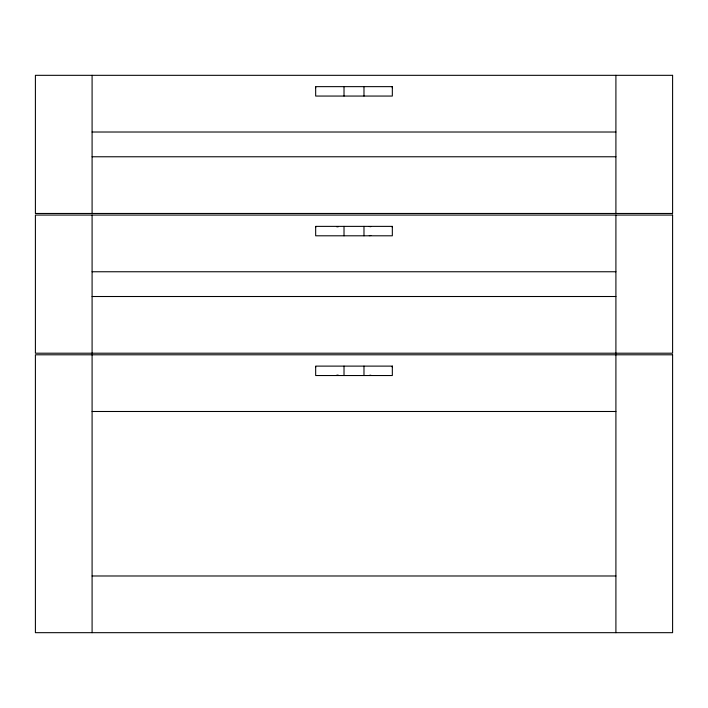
<?xml version="1.0" encoding="UTF-8"?>
<svg xmlns="http://www.w3.org/2000/svg" width="708" height="708" viewBox="0 0 708 708"><rect width="100%" height="100%" fill="white"/><g stroke="black" fill="none" stroke-linecap="round" stroke-linejoin="round"><path stroke-width="1.06" d="M315.671 367.186L315.671 366.585M315.671 227.445L315.671 226.852M315.671 87.712L315.671 87.111M392.329 367.178L392.329 366.434M392.329 227.445L392.329 226.693M392.329 87.703L392.329 86.96M336.884 226.852L338.504 226.657M369.319 235.649L370.842 235.481M369.319 375.382L370.842 375.213M92.093 132.015L615.907 132.015M92.093 156.769L615.907 156.769M92.093 271.757L615.907 271.757M92.093 296.51L615.907 296.51M92.093 411.49L615.907 411.49M92.093 575.985L615.907 575.985M369.319 226.525L370.842 226.693M336.884 375.063L338.504 375.258M615.907 75.322L615.907 213.462M615.907 215.064L615.907 353.204M615.907 354.796L615.907 632.678M363.983 86.642L363.983 96.067M363.983 226.374L363.983 235.799M363.983 366.116L363.983 375.541M344.017 86.642L344.017 96.067M344.017 226.374L344.017 235.799M344.017 366.116L344.017 375.541M92.093 75.322L92.093 213.462M92.093 215.064L92.093 353.204M92.093 354.796L92.093 632.678M672.6 75.322L35.4 75.322L35.4 213.462L672.6 213.462L672.6 75.322M392.329 86.642L315.671 86.642L315.671 96.058L392.329 96.058L392.329 86.642M672.6 215.064L35.4 215.064L35.4 353.204L672.6 353.204L672.6 215.064M392.329 226.374L315.671 226.374L315.671 235.799L392.329 235.799L392.329 226.374M672.6 354.796L35.4 354.796L35.4 632.678L672.6 632.678L672.6 354.796M392.329 366.116L315.671 366.116L315.671 375.532L392.329 375.532L392.329 366.116"/></g></svg>
